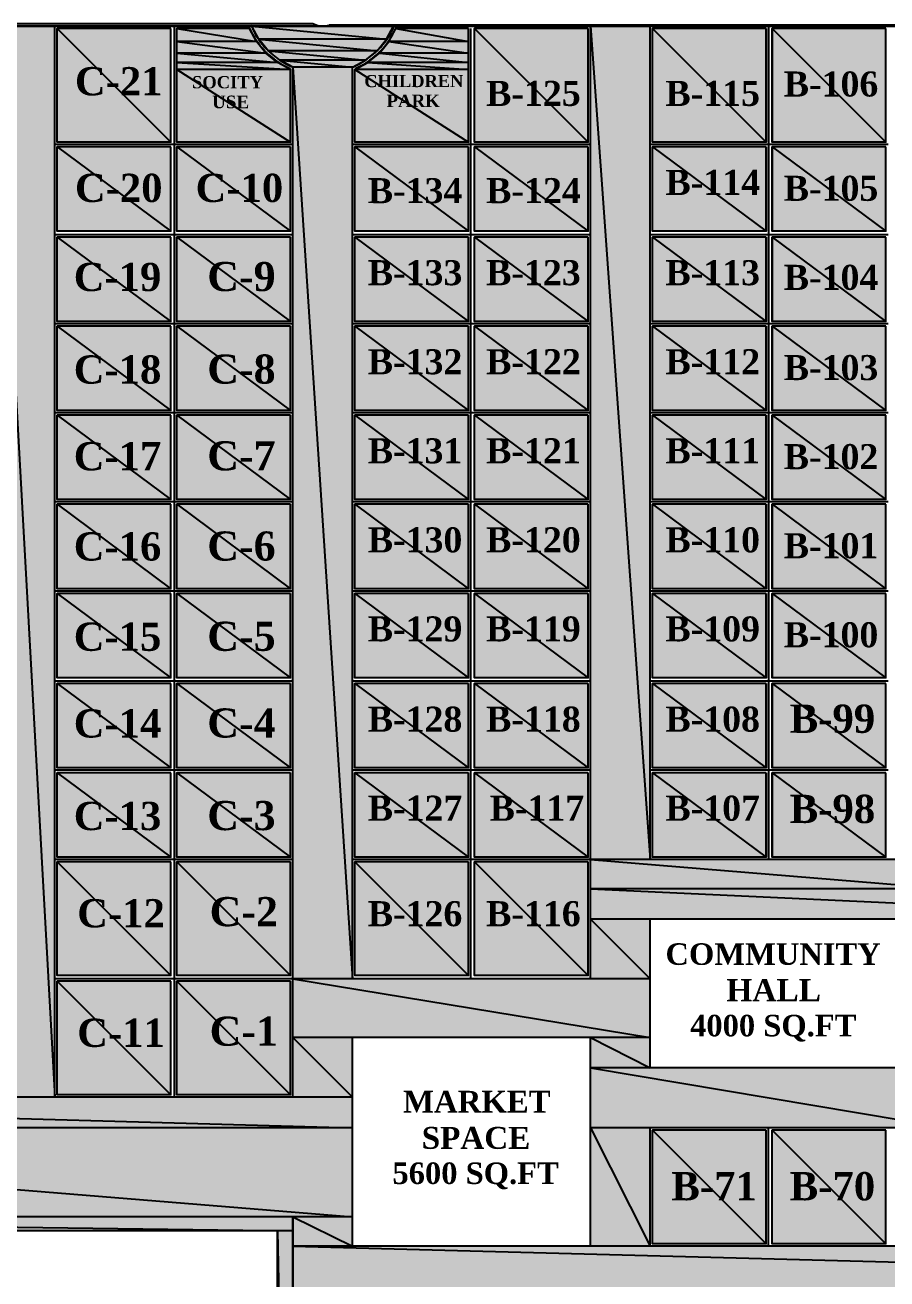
# Model space of a CAD drawing. Header units: millimetres. Extents: x 6 to 745025, y -1528 to 119936.
# Drawn here: x 77.93 to 109.06, y 130.74 to 176.03 of the extents above; entities that cross this region are included whole.
import ezdxf
from ezdxf.xclip import XClip

# ---------------------------------------------------------------- set-up
doc = ezdxf.new("R2010")
doc.units = ezdxf.units.MM
doc.header["$MEASUREMENT"] = 0
doc.header["$XCLIPFRAME"] = 0
doc.layers.get('0').update_dxf_attribs({"linetype": 'CONTINUOUS'})
doc.styles.add('Times New Roman$101H0', font='')
doc.styles.get('Times New Roman$101H0').set_extended_font_data('Times New Roman', bold=True)

# ---------------------------------------------------------------- blocks, each defined once
blk = doc.blocks.new('MF8_2')
at = {"true_color": 0x5c73b8}
h = blk.add_hatch(color=0, dxfattribs=at)
h.paths.add_polyline_path([(83.199, 175.909), (79.093, 175.909), (83.199, 171.803)])
h.paths.add_polyline_path([(79.093, 175.909), (83.199, 171.803), (79.093, 171.803)])
at = {"true_color": 0x136734}
h = blk.add_hatch(color=0, dxfattribs=at)
h.paths.add_polyline_path([(86.035, 175.909), (83.411, 175.909), (86.289, 175.443)])
h.paths.add_polyline_path([(83.411, 175.909), (86.289, 175.443), (83.411, 175.443)])
h = blk.add_hatch(color=0, dxfattribs=at)
h.paths.add_polyline_path([(93.952, 175.909), (91.327, 175.909), (93.952, 175.443)])
h.paths.add_polyline_path([(91.327, 175.909), (93.952, 175.443), (91.073, 175.443)])
at = {"true_color": 0x5c73b8}
h = blk.add_hatch(color=0, dxfattribs=at)
h.paths.add_polyline_path([(98.27, 175.909), (94.163, 175.909), (98.27, 171.803)])
h.paths.add_polyline_path([(94.163, 175.909), (98.27, 171.803), (94.163, 171.803)])
h = blk.add_hatch(color=0, dxfattribs=at)
h.paths.add_polyline_path([(104.704, 175.909), (100.598, 175.909), (104.704, 171.803)])
h.paths.add_polyline_path([(100.598, 175.909), (104.704, 171.803), (100.598, 171.803)])
h = blk.add_hatch(color=0, dxfattribs=at)
h.paths.add_polyline_path([(109.022, 175.909), (104.916, 175.909), (109.022, 171.803)])
h.paths.add_polyline_path([(104.916, 175.909), (109.022, 171.803), (104.916, 171.803)])
at = {"true_color": 0x136734}
h = blk.add_hatch(color=0, dxfattribs=at)
h.paths.add_polyline_path([(86.289, 175.443), (83.411, 175.443), (86.628, 175.02)])
h.paths.add_polyline_path([(83.411, 175.443), (86.628, 175.02), (83.411, 175.02)])
h = blk.add_hatch(color=0, dxfattribs=at)
h.paths.add_polyline_path([(93.952, 175.443), (91.073, 175.443), (93.952, 175.02)])
h.paths.add_polyline_path([(91.073, 175.443), (93.952, 175.02), (90.734, 175.02)])
h = blk.add_hatch(color=0, dxfattribs=at)
h.paths.add_polyline_path([(86.628, 175.02), (83.411, 175.02), (87.051, 174.681)])
h.paths.add_polyline_path([(83.411, 175.02), (87.051, 174.681), (83.411, 174.681)])
h = blk.add_hatch(color=0, dxfattribs=at)
h.paths.add_polyline_path([(93.952, 175.02), (90.734, 175.02), (93.952, 174.681)])
h.paths.add_polyline_path([(90.734, 175.02), (93.952, 174.681), (90.311, 174.681)])
h = blk.add_hatch(color=0, dxfattribs=at)
h.paths.add_polyline_path([(87.051, 174.681), (83.411, 174.681), (87.517, 174.427)])
h.paths.add_polyline_path([(83.411, 174.681), (87.517, 174.427), (83.411, 174.427)])
h = blk.add_hatch(color=0, dxfattribs=at)
h.paths.add_polyline_path([(87.517, 174.427), (83.411, 174.427), (87.517, 171.803)])
h.paths.add_polyline_path([(83.411, 174.427), (87.517, 171.803), (83.411, 171.803)])
h = blk.add_hatch(color=0, dxfattribs=at)
h.paths.add_polyline_path([(93.952, 174.681), (90.311, 174.681), (93.952, 174.427)])
h.paths.add_polyline_path([(90.311, 174.681), (93.952, 174.427), (89.845, 174.427)])
h = blk.add_hatch(color=0, dxfattribs=at)
h.paths.add_polyline_path([(93.952, 174.427), (89.845, 174.427), (93.952, 171.803)])
h.paths.add_polyline_path([(89.845, 174.427), (93.952, 171.803), (89.845, 171.803)])
at = {"color": 0, "linetype": 'Continuous', "lineweight": -2, "true_color": 0x5c73b8}
for points in [[(83.199, 175.909), (79.093, 175.909), (83.199, 171.803)], [(79.093, 175.909), (83.199, 171.803), (79.093, 171.803)], [(98.27, 175.909), (94.163, 175.909), (98.27, 171.803)], [(94.163, 175.909), (98.27, 171.803), (94.163, 171.803)], [(104.704, 175.909), (100.598, 175.909), (104.704, 171.803)], [(100.598, 175.909), (104.704, 171.803), (100.598, 171.803)], [(109.022, 175.909), (104.916, 175.909), (109.022, 171.803)], [(104.916, 175.909), (109.022, 171.803), (104.916, 171.803)]]:
    blk.add_lwpolyline(points, close=True, dxfattribs=at)
at = {"color": 0, "linetype": 'Continuous', "lineweight": -2, "true_color": 0x136734}
for points in [[(86.035, 175.909), (83.411, 175.909), (86.289, 175.443)], [(83.411, 175.909), (86.289, 175.443), (83.411, 175.443)], [(91.327, 175.909), (93.952, 175.443), (91.073, 175.443)], [(93.952, 175.909), (91.327, 175.909), (93.952, 175.443)], [(86.289, 175.443), (83.411, 175.443), (86.628, 175.02)], [(83.411, 175.443), (86.628, 175.02), (83.411, 175.02)], [(91.073, 175.443), (93.952, 175.02), (90.734, 175.02)], [(93.952, 175.443), (91.073, 175.443), (93.952, 175.02)], [(86.628, 175.02), (83.411, 175.02), (87.051, 174.681)], [(83.411, 175.02), (87.051, 174.681), (83.411, 174.681)], [(90.734, 175.02), (93.952, 174.681), (90.311, 174.681)], [(93.952, 175.02), (90.734, 175.02), (93.952, 174.681)], [(87.051, 174.681), (83.411, 174.681), (87.517, 174.427)], [(83.411, 174.681), (87.517, 174.427), (83.411, 174.427)], [(87.517, 174.427), (83.411, 174.427), (87.517, 171.803)], [(83.411, 174.427), (87.517, 171.803), (83.411, 171.803)], [(90.311, 174.681), (93.952, 174.427), (89.845, 174.427)], [(93.952, 174.427), (89.845, 174.427), (93.952, 171.803)], [(89.845, 174.427), (93.952, 171.803), (89.845, 171.803)], [(93.952, 174.681), (90.311, 174.681), (93.952, 174.427)]]:
    blk.add_lwpolyline(points, close=True, dxfattribs=at)

msp = doc.modelspace()

# ---------------------------------------------------------------- hatches: boundary and pattern name
at = {"true_color": 0x000078}
h = msp.add_hatch(color=0, dxfattribs=at)
h.paths.add_polyline_path([(88.321, 176.078), (10.513, 176.078), (88.533, 175.994)])
h.paths.add_polyline_path([(10.513, 176.078), (88.533, 175.994), (10.513, 175.994)])
h = msp.add_hatch(color=0, dxfattribs=at)
h.paths.add_polyline_path([(88.745, 175.994), (10.513, 175.994)])
h.paths.add_polyline_path([(88.745, 175.994), (10.513, 175.994), (88.533, 175.994)])
h = msp.add_hatch(color=0, dxfattribs=at)
h.paths.add_polyline_path([(10.513, 175.994), (132.771, 175.994)])
h.paths.add_polyline_path([(132.771, 175.994), (10.513, 175.994)])
h = msp.add_hatch(color=0, dxfattribs=at)
h.paths.add_polyline_path([(79.008, 175.994), (76.849, 175.994), (79.008, 137.301)])
h.paths.add_polyline_path([(76.849, 175.994), (79.008, 137.301), (76.849, 137.301)])
h = msp.add_hatch(color=0, dxfattribs=at)
h.paths.add_polyline_path([(91.242, 175.994), (86.12, 175.994), (90.988, 175.528)])
h.paths.add_polyline_path([(86.12, 175.994), (90.988, 175.528), (86.374, 175.528)])
h = msp.add_hatch(color=0, dxfattribs=at)
h.paths.add_polyline_path([(132.771, 176.036), (88.914, 176.036), (132.771, 175.994)])
h.paths.add_polyline_path([(88.914, 176.036), (132.771, 175.994), (88.745, 175.994)])
h = msp.add_hatch(color=0, dxfattribs=at)
h.paths.add_polyline_path([(100.513, 175.994), (98.354, 175.994), (100.513, 145.895)])
h.paths.add_polyline_path([(98.354, 175.994), (100.513, 145.895), (98.354, 145.895)])
h = msp.add_hatch(color=0, dxfattribs=at)
h.paths.add_polyline_path([(90.988, 175.528), (86.374, 175.528), (90.65, 175.105)])
h.paths.add_polyline_path([(86.374, 175.528), (90.65, 175.105), (86.713, 175.105)])
h = msp.add_hatch(color=0, dxfattribs=at)
h.paths.add_polyline_path([(90.65, 175.105), (86.713, 175.105), (90.226, 174.766)])
h.paths.add_polyline_path([(86.713, 175.105), (90.226, 174.766), (87.136, 174.766)])
h = msp.add_hatch(color=0, dxfattribs=at)
h.paths.add_polyline_path([(90.226, 174.766), (87.136, 174.766), (89.761, 174.512)])
h.paths.add_polyline_path([(87.136, 174.766), (89.761, 174.512), (87.602, 174.512)])
h = msp.add_hatch(color=0, dxfattribs=at)
h.paths.add_polyline_path([(89.761, 174.512), (87.602, 174.512), (89.761, 141.577)])
h.paths.add_polyline_path([(87.602, 174.512), (89.761, 141.577), (87.602, 141.577)])
at = {"true_color": 0x000028}
h = msp.add_hatch(color=0, dxfattribs=at)
h.paths.add_polyline_path([(83.199, 171.633), (79.093, 171.633), (83.199, 168.585)])
h.paths.add_polyline_path([(79.093, 171.633), (83.199, 168.585), (79.093, 168.585)])
h = msp.add_hatch(color=0, dxfattribs=at)
h.paths.add_polyline_path([(87.517, 171.633), (83.411, 171.633), (87.517, 168.585)])
h.paths.add_polyline_path([(83.411, 171.633), (87.517, 168.585), (83.411, 168.585)])
h = msp.add_hatch(color=0, dxfattribs=at)
h.paths.add_polyline_path([(93.952, 171.633), (89.845, 171.633), (93.952, 168.585)])
h.paths.add_polyline_path([(89.845, 171.633), (93.952, 168.585), (89.845, 168.585)])
h = msp.add_hatch(color=0, dxfattribs=at)
h.paths.add_polyline_path([(98.27, 171.633), (94.163, 171.633), (98.27, 168.585)])
h.paths.add_polyline_path([(94.163, 171.633), (98.27, 168.585), (94.163, 168.585)])
h = msp.add_hatch(color=0, dxfattribs=at)
h.paths.add_polyline_path([(104.704, 171.633), (100.598, 171.633), (104.704, 168.585)])
h.paths.add_polyline_path([(100.598, 171.633), (104.704, 168.585), (100.598, 168.585)])
h = msp.add_hatch(color=0, dxfattribs=at)
h.paths.add_polyline_path([(109.022, 171.633), (104.916, 171.633), (109.022, 168.585)])
h.paths.add_polyline_path([(104.916, 171.633), (109.022, 168.585), (104.916, 168.585)])
h = msp.add_hatch(color=0, dxfattribs=at)
h.paths.add_polyline_path([(83.199, 168.374), (79.093, 168.374), (83.199, 165.326)])
h.paths.add_polyline_path([(79.093, 168.374), (83.199, 165.326), (79.093, 165.326)])
h = msp.add_hatch(color=0, dxfattribs=at)
h.paths.add_polyline_path([(87.517, 168.374), (83.411, 168.374), (87.517, 165.326)])
h.paths.add_polyline_path([(83.411, 168.374), (87.517, 165.326), (83.411, 165.326)])
h = msp.add_hatch(color=0, dxfattribs=at)
h.paths.add_polyline_path([(93.952, 168.374), (89.845, 168.374), (93.952, 165.326)])
h.paths.add_polyline_path([(89.845, 168.374), (93.952, 165.326), (89.845, 165.326)])
h = msp.add_hatch(color=0, dxfattribs=at)
h.paths.add_polyline_path([(98.27, 168.374), (94.163, 168.374), (98.27, 165.326)])
h.paths.add_polyline_path([(94.163, 168.374), (98.27, 165.326), (94.163, 165.326)])
h = msp.add_hatch(color=0, dxfattribs=at)
h.paths.add_polyline_path([(104.704, 168.374), (100.598, 168.374), (104.704, 165.326)])
h.paths.add_polyline_path([(100.598, 168.374), (104.704, 165.326), (100.598, 165.326)])
h = msp.add_hatch(color=0, dxfattribs=at)
h.paths.add_polyline_path([(109.022, 168.374), (104.916, 168.374), (109.022, 165.326)])
h.paths.add_polyline_path([(104.916, 168.374), (109.022, 165.326), (104.916, 165.326)])
h = msp.add_hatch(color=0, dxfattribs=at)
h.paths.add_polyline_path([(83.199, 165.156), (79.093, 165.156), (83.199, 162.108)])
h.paths.add_polyline_path([(79.093, 165.156), (83.199, 162.108), (79.093, 162.108)])
h = msp.add_hatch(color=0, dxfattribs=at)
h.paths.add_polyline_path([(87.517, 165.156), (83.411, 165.156), (87.517, 162.108)])
h.paths.add_polyline_path([(83.411, 165.156), (87.517, 162.108), (83.411, 162.108)])
h = msp.add_hatch(color=0, dxfattribs=at)
h.paths.add_polyline_path([(93.952, 165.156), (89.845, 165.156), (93.952, 162.108)])
h.paths.add_polyline_path([(89.845, 165.156), (93.952, 162.108), (89.845, 162.108)])
h = msp.add_hatch(color=0, dxfattribs=at)
h.paths.add_polyline_path([(98.27, 165.156), (94.163, 165.156), (98.27, 162.108)])
h.paths.add_polyline_path([(94.163, 165.156), (98.27, 162.108), (94.163, 162.108)])
h = msp.add_hatch(color=0, dxfattribs=at)
h.paths.add_polyline_path([(104.704, 165.156), (100.598, 165.156), (104.704, 162.108)])
h.paths.add_polyline_path([(100.598, 165.156), (104.704, 162.108), (100.598, 162.108)])
h = msp.add_hatch(color=0, dxfattribs=at)
h.paths.add_polyline_path([(109.022, 165.156), (104.916, 165.156), (109.022, 162.108)])
h.paths.add_polyline_path([(104.916, 165.156), (109.022, 162.108), (104.916, 162.108)])
h = msp.add_hatch(color=0, dxfattribs=at)
h.paths.add_polyline_path([(83.199, 161.939), (79.093, 161.939), (83.199, 158.891)])
h.paths.add_polyline_path([(79.093, 161.939), (83.199, 158.891), (79.093, 158.891)])
h = msp.add_hatch(color=0, dxfattribs=at)
h.paths.add_polyline_path([(87.517, 161.939), (83.411, 161.939), (87.517, 158.891)])
h.paths.add_polyline_path([(83.411, 161.939), (87.517, 158.891), (83.411, 158.891)])
h = msp.add_hatch(color=0, dxfattribs=at)
h.paths.add_polyline_path([(93.952, 161.939), (89.845, 161.939), (93.952, 158.891)])
h.paths.add_polyline_path([(89.845, 161.939), (93.952, 158.891), (89.845, 158.891)])
h = msp.add_hatch(color=0, dxfattribs=at)
h.paths.add_polyline_path([(98.27, 161.939), (94.163, 161.939), (98.27, 158.891)])
h.paths.add_polyline_path([(94.163, 161.939), (98.27, 158.891), (94.163, 158.891)])
h = msp.add_hatch(color=0, dxfattribs=at)
h.paths.add_polyline_path([(104.704, 161.939), (100.598, 161.939), (104.704, 158.891)])
h.paths.add_polyline_path([(100.598, 161.939), (104.704, 158.891), (100.598, 158.891)])
h = msp.add_hatch(color=0, dxfattribs=at)
h.paths.add_polyline_path([(109.022, 161.939), (104.916, 161.939), (109.022, 158.891)])
h.paths.add_polyline_path([(104.916, 161.939), (109.022, 158.891), (104.916, 158.891)])
h = msp.add_hatch(color=0, dxfattribs=at)
h.paths.add_polyline_path([(83.199, 158.722), (79.093, 158.722), (83.199, 155.674)])
h.paths.add_polyline_path([(79.093, 158.722), (83.199, 155.674), (79.093, 155.674)])
h = msp.add_hatch(color=0, dxfattribs=at)
h.paths.add_polyline_path([(87.517, 158.722), (83.411, 158.722), (87.517, 155.674)])
h.paths.add_polyline_path([(83.411, 158.722), (87.517, 155.674), (83.411, 155.674)])
h = msp.add_hatch(color=0, dxfattribs=at)
h.paths.add_polyline_path([(93.952, 158.722), (89.845, 158.722), (93.952, 155.674)])
h.paths.add_polyline_path([(89.845, 158.722), (93.952, 155.674), (89.845, 155.674)])
h = msp.add_hatch(color=0, dxfattribs=at)
h.paths.add_polyline_path([(98.27, 158.722), (94.163, 158.722), (98.27, 155.674)])
h.paths.add_polyline_path([(94.163, 158.722), (98.27, 155.674), (94.163, 155.674)])
h = msp.add_hatch(color=0, dxfattribs=at)
h.paths.add_polyline_path([(104.704, 158.722), (100.598, 158.722), (104.704, 155.674)])
h.paths.add_polyline_path([(100.598, 158.722), (104.704, 155.674), (100.598, 155.674)])
h = msp.add_hatch(color=0, dxfattribs=at)
h.paths.add_polyline_path([(109.022, 158.722), (104.916, 158.722), (109.022, 155.674)])
h.paths.add_polyline_path([(104.916, 158.722), (109.022, 155.674), (104.916, 155.674)])
h = msp.add_hatch(color=0, dxfattribs=at)
h.paths.add_polyline_path([(83.199, 155.504), (79.093, 155.504), (83.199, 152.456)])
h.paths.add_polyline_path([(79.093, 155.504), (83.199, 152.456), (79.093, 152.456)])
h = msp.add_hatch(color=0, dxfattribs=at)
h.paths.add_polyline_path([(87.517, 155.504), (83.411, 155.504), (87.517, 152.456)])
h.paths.add_polyline_path([(83.411, 155.504), (87.517, 152.456), (83.411, 152.456)])
h = msp.add_hatch(color=0, dxfattribs=at)
h.paths.add_polyline_path([(93.952, 155.504), (89.845, 155.504), (93.952, 152.456)])
h.paths.add_polyline_path([(89.845, 155.504), (93.952, 152.456), (89.845, 152.456)])
h = msp.add_hatch(color=0, dxfattribs=at)
h.paths.add_polyline_path([(98.27, 155.504), (94.163, 155.504), (98.27, 152.456)])
h.paths.add_polyline_path([(94.163, 155.504), (98.27, 152.456), (94.163, 152.456)])
h = msp.add_hatch(color=0, dxfattribs=at)
h.paths.add_polyline_path([(104.704, 155.504), (100.598, 155.504), (104.704, 152.456)])
h.paths.add_polyline_path([(100.598, 155.504), (104.704, 152.456), (100.598, 152.456)])
h = msp.add_hatch(color=0, dxfattribs=at)
h.paths.add_polyline_path([(109.022, 155.504), (104.916, 155.504), (109.022, 152.456)])
h.paths.add_polyline_path([(104.916, 155.504), (109.022, 152.456), (104.916, 152.456)])
h = msp.add_hatch(color=0, dxfattribs=at)
h.paths.add_polyline_path([(83.199, 152.245), (79.093, 152.245), (83.199, 149.197)])
h.paths.add_polyline_path([(79.093, 152.245), (83.199, 149.197), (79.093, 149.197)])
h = msp.add_hatch(color=0, dxfattribs=at)
h.paths.add_polyline_path([(87.517, 152.245), (83.411, 152.245), (87.517, 149.197)])
h.paths.add_polyline_path([(83.411, 152.245), (87.517, 149.197), (83.411, 149.197)])
h = msp.add_hatch(color=0, dxfattribs=at)
h.paths.add_polyline_path([(93.952, 152.245), (89.845, 152.245), (93.952, 149.197)])
h.paths.add_polyline_path([(89.845, 152.245), (93.952, 149.197), (89.845, 149.197)])
h = msp.add_hatch(color=0, dxfattribs=at)
h.paths.add_polyline_path([(98.27, 152.245), (94.163, 152.245), (98.27, 149.197)])
h.paths.add_polyline_path([(94.163, 152.245), (98.27, 149.197), (94.163, 149.197)])
h = msp.add_hatch(color=0, dxfattribs=at)
h.paths.add_polyline_path([(104.704, 152.245), (100.598, 152.245), (104.704, 149.197)])
h.paths.add_polyline_path([(100.598, 152.245), (104.704, 149.197), (100.598, 149.197)])
h = msp.add_hatch(color=0, dxfattribs=at)
h.paths.add_polyline_path([(109.022, 152.245), (104.916, 152.245), (109.022, 149.197)])
h.paths.add_polyline_path([(104.916, 152.245), (109.022, 149.197), (104.916, 149.197)])
h = msp.add_hatch(color=0, dxfattribs=at)
h.paths.add_polyline_path([(83.199, 149.027), (79.093, 149.027), (83.199, 145.979)])
h.paths.add_polyline_path([(79.093, 149.027), (83.199, 145.979), (79.093, 145.979)])
h = msp.add_hatch(color=0, dxfattribs=at)
h.paths.add_polyline_path([(87.517, 149.027), (83.411, 149.027), (87.517, 145.979)])
h.paths.add_polyline_path([(83.411, 149.027), (87.517, 145.979), (83.411, 145.979)])
h = msp.add_hatch(color=0, dxfattribs=at)
h.paths.add_polyline_path([(93.952, 149.027), (89.845, 149.027), (93.952, 145.979)])
h.paths.add_polyline_path([(89.845, 149.027), (93.952, 145.979), (89.845, 145.979)])
h = msp.add_hatch(color=0, dxfattribs=at)
h.paths.add_polyline_path([(98.27, 149.027), (94.163, 149.027), (98.27, 145.979)])
h.paths.add_polyline_path([(94.163, 149.027), (98.27, 145.979), (94.163, 145.979)])
h = msp.add_hatch(color=0, dxfattribs=at)
h.paths.add_polyline_path([(104.704, 149.027), (100.598, 149.027), (104.704, 145.979)])
h.paths.add_polyline_path([(100.598, 149.027), (104.704, 145.979), (100.598, 145.979)])
h = msp.add_hatch(color=0, dxfattribs=at)
h.paths.add_polyline_path([(109.022, 149.027), (104.916, 149.027), (109.022, 145.979)])
h.paths.add_polyline_path([(104.916, 149.027), (109.022, 145.979), (104.916, 145.979)])
at = {"true_color": 0x000078}
h = msp.add_hatch(color=0, dxfattribs=at)
h.paths.add_polyline_path([(111.266, 145.895), (98.354, 145.895), (111.266, 144.836)])
h.paths.add_polyline_path([(98.354, 145.895), (111.266, 144.836), (98.354, 144.836)])
at = {"true_color": 0x5c73b8}
h = msp.add_hatch(color=0, dxfattribs=at)
h.paths.add_polyline_path([(83.199, 145.81), (79.093, 145.81), (83.199, 141.704)])
h.paths.add_polyline_path([(79.093, 145.81), (83.199, 141.704), (79.093, 141.704)])
h = msp.add_hatch(color=0, dxfattribs=at)
h.paths.add_polyline_path([(87.517, 145.81), (83.411, 145.81), (87.517, 141.704)])
h.paths.add_polyline_path([(83.411, 145.81), (87.517, 141.704), (83.411, 141.704)])
h = msp.add_hatch(color=0, dxfattribs=at)
h.paths.add_polyline_path([(93.952, 145.81), (89.845, 145.81), (93.952, 141.704)])
h.paths.add_polyline_path([(89.845, 145.81), (93.952, 141.704), (89.845, 141.704)])
h = msp.add_hatch(color=0, dxfattribs=at)
h.paths.add_polyline_path([(98.27, 145.81), (94.163, 145.81), (98.27, 141.704)])
h.paths.add_polyline_path([(94.163, 145.81), (98.27, 141.704), (94.163, 141.704)])
at = {"true_color": 0x000078}
h = msp.add_hatch(color=0, dxfattribs=at)
h.paths.add_polyline_path([(122.019, 144.836), (98.354, 144.836), (122.019, 143.736)])
h.paths.add_polyline_path([(98.354, 144.836), (122.019, 143.736), (98.354, 143.736)])
h = msp.add_hatch(color=0, dxfattribs=at)
h.paths.add_polyline_path([(100.513, 143.736), (98.354, 143.736), (100.513, 141.577)])
h.paths.add_polyline_path([(98.354, 143.736), (100.513, 141.577), (98.354, 141.577)])
at = {"true_color": 0x5c73b8}
h = msp.add_hatch(color=0, dxfattribs=at)
h.paths.add_polyline_path([(83.199, 141.492), (79.093, 141.492), (83.199, 137.386)])
h.paths.add_polyline_path([(79.093, 141.492), (83.199, 137.386), (79.093, 137.386)])
h = msp.add_hatch(color=0, dxfattribs=at)
h.paths.add_polyline_path([(87.517, 141.492), (83.411, 141.492), (87.517, 137.386)])
h.paths.add_polyline_path([(83.411, 141.492), (87.517, 137.386), (83.411, 137.386)])
at = {"true_color": 0x000078}
h = msp.add_hatch(color=0, dxfattribs=at)
h.paths.add_polyline_path([(100.513, 141.577), (87.602, 141.577), (100.513, 139.46)])
h.paths.add_polyline_path([(87.602, 141.577), (100.513, 139.46), (87.602, 139.46)])
h = msp.add_hatch(color=0, dxfattribs=at)
h.paths.add_polyline_path([(89.761, 139.46), (87.602, 139.46), (89.761, 137.301)])
h.paths.add_polyline_path([(87.602, 139.46), (89.761, 137.301), (87.602, 137.301)])
h = msp.add_hatch(color=0, dxfattribs=at)
h.paths.add_polyline_path([(100.513, 139.46), (98.354, 139.46), (100.513, 138.359)])
h.paths.add_polyline_path([(98.354, 139.46), (100.513, 138.359), (98.354, 138.359)])
h = msp.add_hatch(color=0, dxfattribs=at)
h.paths.add_polyline_path([(111.266, 138.359), (98.354, 138.359), (111.266, 136.2)])
h.paths.add_polyline_path([(98.354, 138.359), (111.266, 136.2), (98.354, 136.2)])
h = msp.add_hatch(color=0, dxfattribs=at)
h.paths.add_polyline_path([(89.761, 137.301), (50.221, 137.301), (89.761, 136.2)])
h.paths.add_polyline_path([(50.221, 137.301), (89.761, 136.2), (50.221, 136.2)])
h = msp.add_hatch(color=0, dxfattribs=at)
h.paths.add_polyline_path([(89.761, 136.2), (50.221, 136.2), (89.761, 132.983)])
h.paths.add_polyline_path([(50.221, 136.2), (89.761, 132.983), (50.221, 132.983)])
h = msp.add_hatch(color=0, dxfattribs=at)
h.paths.add_polyline_path([(100.513, 136.2), (98.354, 136.2), (100.513, 131.925)])
h.paths.add_polyline_path([(98.354, 136.2), (100.513, 131.925), (98.354, 131.925)])
at = {"true_color": 0x5c73b8}
h = msp.add_hatch(color=0, dxfattribs=at)
h.paths.add_polyline_path([(104.704, 136.116), (100.598, 136.116), (104.704, 132.009)])
h.paths.add_polyline_path([(100.598, 136.116), (104.704, 132.009), (100.598, 132.009)])
h = msp.add_hatch(color=0, dxfattribs=at)
h.paths.add_polyline_path([(109.022, 136.116), (104.916, 136.116), (109.022, 132.009)])
h.paths.add_polyline_path([(104.916, 136.116), (109.022, 132.009), (104.916, 132.009)])
at = {"true_color": 0x000078}
h = msp.add_hatch(color=0, dxfattribs=at)
h.paths.add_polyline_path([(87.602, 132.983), (49.671, 132.983), (87.602, 132.475)])
h.paths.add_polyline_path([(49.671, 132.983), (87.602, 132.475), (49.671, 132.475)])
h = msp.add_hatch(color=0, dxfattribs=at)
h.paths.add_polyline_path([(89.761, 132.983), (87.602, 132.983), (89.761, 131.925)])
h.paths.add_polyline_path([(87.602, 132.983), (89.761, 131.925), (87.602, 131.925)])
h = msp.add_hatch(color=0, dxfattribs=at)
h.paths.add_polyline_path([(87.602, 132.475), (87.051, 132.475), (87.602, 104.662)])
h.paths.add_polyline_path([(87.051, 132.475), (87.602, 104.662), (87.051, 104.662)])
h = msp.add_hatch(color=0, dxfattribs=at)
h.paths.add_polyline_path([(169.517, 131.925), (87.602, 131.925), (169.517, 129.766)])
h.paths.add_polyline_path([(87.602, 131.925), (169.517, 129.766), (87.602, 129.766)])

# ---------------------------------------------------------------- linework, layer by layer
at = {"color": 0, "linetype": 'Continuous', "lineweight": 25, "true_color": 0x000007}
for p, q in [((79.008, 137.301), (79.008, 175.994)), ((86.12, 175.994), (79.008, 175.994)), ((79.093, 171.803), (79.093, 175.909)), ((83.199, 175.909), (79.093, 175.909)), ((83.199, 171.803), (83.199, 175.909)), ((83.326, 137.301), (83.326, 175.994)), ((83.411, 171.803), (83.411, 175.909)), ((86.035, 175.909), (83.411, 175.909)), ((98.354, 175.994), (91.242, 175.994)), ((93.952, 175.909), (91.327, 175.909)), ((93.952, 171.803), (93.952, 175.909)), ((94.036, 141.577), (94.036, 175.909)), ((98.27, 175.909), (94.163, 175.909)), ((94.163, 171.803), (94.163, 175.909)), ((98.27, 171.803), (98.27, 175.909)), ((98.354, 141.577), (98.354, 175.994)), ((100.513, 145.895), (100.513, 175.994)), ((109.107, 175.994), (100.513, 175.994)), ((100.598, 171.803), (100.598, 175.909)), ((104.704, 175.909), (100.598, 175.909)), ((104.704, 175.909), (104.704, 171.803)), ((104.789, 175.994), (104.789, 145.895)), ((109.022, 175.909), (104.916, 175.909)), ((104.916, 175.909), (104.916, 171.803)), ((109.022, 171.803), (109.022, 175.909)), ((87.517, 171.803), (87.517, 174.427)), ((87.602, 137.301), (87.602, 174.512)), ((89.761, 141.577), (89.761, 174.512)), ((89.845, 171.803), (89.845, 174.427)), ((87.602, 171.718), (79.008, 171.718)), ((83.199, 171.803), (79.093, 171.803)), ((87.517, 171.803), (83.411, 171.803)), ((98.354, 171.718), (89.761, 171.718)), ((93.952, 171.803), (89.845, 171.803)), ((98.27, 171.803), (94.163, 171.803)), ((109.107, 171.718), (100.513, 171.718)), ((104.704, 171.803), (100.598, 171.803)), ((109.022, 171.803), (104.916, 171.803)), ((79.093, 168.585), (79.093, 171.633)), ((83.199, 171.633), (79.093, 171.633)), ((83.199, 168.585), (83.199, 171.633)), ((83.411, 168.585), (83.411, 171.633)), ((87.517, 171.633), (83.411, 171.633)), ((87.517, 168.585), (87.517, 171.633)), ((89.845, 168.585), (89.845, 171.633)), ((93.952, 171.633), (89.845, 171.633)), ((93.952, 168.585), (93.952, 171.633)), ((98.27, 171.633), (94.163, 171.633)), ((94.163, 168.585), (94.163, 171.633)), ((98.27, 168.585), (98.27, 171.633)), ((100.598, 168.585), (100.598, 171.633)), ((104.704, 171.633), (100.598, 171.633)), ((104.704, 171.633), (104.704, 168.585)), ((109.022, 171.633), (104.916, 171.633)), ((104.916, 171.633), (104.916, 168.585)), ((109.022, 168.585), (109.022, 171.633)), ((83.199, 168.585), (79.093, 168.585)), ((87.517, 168.585), (83.411, 168.585)), ((93.952, 168.585), (89.845, 168.585)), ((98.27, 168.585), (94.163, 168.585)), ((104.704, 168.585), (100.598, 168.585)), ((109.022, 168.585), (104.916, 168.585)), ((87.602, 168.458), (79.008, 168.458)), ((83.199, 168.374), (79.093, 168.374)), ((79.093, 165.326), (79.093, 168.374)), ((83.199, 165.326), (83.199, 168.374)), ((87.517, 168.374), (83.411, 168.374)), ((83.411, 165.326), (83.411, 168.374)), ((87.517, 165.326), (87.517, 168.374)), ((98.354, 168.458), (89.761, 168.458)), ((89.845, 165.326), (89.845, 168.374)), ((93.952, 168.374), (89.845, 168.374)), ((93.952, 165.326), (93.952, 168.374)), ((98.27, 168.374), (94.163, 168.374)), ((94.163, 165.326), (94.163, 168.374)), ((98.27, 165.326), (98.27, 168.374)), ((109.107, 168.458), (100.513, 168.458)), ((100.598, 165.326), (100.598, 168.374)), ((104.704, 168.374), (100.598, 168.374)), ((104.704, 168.374), (104.704, 165.326)), ((109.022, 168.374), (104.916, 168.374)), ((104.916, 168.374), (104.916, 165.326)), ((109.022, 165.326), (109.022, 168.374)), ((87.602, 165.241), (79.008, 165.241)), ((83.199, 165.326), (79.093, 165.326)), ((83.199, 165.156), (79.093, 165.156)), ((79.093, 162.108), (79.093, 165.156)), ((83.199, 162.108), (83.199, 165.156)), ((87.517, 165.326), (83.411, 165.326)), ((87.517, 165.156), (83.411, 165.156)), ((83.411, 162.108), (83.411, 165.156)), ((87.517, 162.108), (87.517, 165.156)), ((98.354, 165.241), (89.761, 165.241)), ((93.952, 165.326), (89.845, 165.326)), ((89.845, 162.108), (89.845, 165.156)), ((93.952, 165.156), (89.845, 165.156)), ((93.952, 162.108), (93.952, 165.156)), ((98.27, 165.326), (94.163, 165.326)), ((98.27, 165.156), (94.163, 165.156)), ((94.163, 162.108), (94.163, 165.156)), ((98.27, 162.108), (98.27, 165.156)), ((109.107, 165.241), (100.513, 165.241)), ((104.704, 165.326), (100.598, 165.326)), ((100.598, 162.108), (100.598, 165.156)), ((104.704, 165.156), (100.598, 165.156)), ((104.704, 165.156), (104.704, 162.108)), ((109.022, 165.326), (104.916, 165.326)), ((109.022, 165.156), (104.916, 165.156)), ((104.916, 165.156), (104.916, 162.108)), ((109.022, 162.108), (109.022, 165.156)), ((87.602, 162.024), (79.008, 162.024)), ((83.199, 162.108), (79.093, 162.108)), ((83.199, 161.939), (79.093, 161.939)), ((79.093, 158.891), (79.093, 161.939)), ((83.199, 158.891), (83.199, 161.939)), ((87.517, 162.108), (83.411, 162.108)), ((87.517, 161.939), (83.411, 161.939)), ((83.411, 158.891), (83.411, 161.939)), ((87.517, 158.891), (87.517, 161.939)), ((98.354, 162.024), (89.761, 162.024)), ((93.952, 162.108), (89.845, 162.108)), ((89.845, 158.891), (89.845, 161.939)), ((93.952, 161.939), (89.845, 161.939)), ((93.952, 158.891), (93.952, 161.939)), ((98.27, 162.108), (94.163, 162.108)), ((98.27, 161.939), (94.163, 161.939)), ((94.163, 158.891), (94.163, 161.939)), ((98.27, 158.891), (98.27, 161.939)), ((109.107, 162.024), (100.513, 162.024)), ((104.704, 162.108), (100.598, 162.108)), ((100.598, 158.891), (100.598, 161.939)), ((104.704, 161.939), (100.598, 161.939)), ((104.704, 161.939), (104.704, 158.891)), ((109.022, 162.108), (104.916, 162.108)), ((109.022, 161.939), (104.916, 161.939)), ((104.916, 161.939), (104.916, 158.891)), ((109.022, 158.891), (109.022, 161.939)), ((87.602, 158.806), (79.008, 158.806)), ((83.199, 158.891), (79.093, 158.891)), ((83.199, 158.722), (79.093, 158.722)), ((79.093, 155.674), (79.093, 158.722)), ((83.199, 155.674), (83.199, 158.722)), ((87.517, 158.891), (83.411, 158.891)), ((87.517, 158.722), (83.411, 158.722)), ((83.411, 155.674), (83.411, 158.722)), ((87.517, 155.674), (87.517, 158.722)), ((98.354, 158.806), (89.761, 158.806)), ((93.952, 158.891), (89.845, 158.891)), ((89.845, 155.674), (89.845, 158.722)), ((93.952, 158.722), (89.845, 158.722)), ((93.952, 155.674), (93.952, 158.722)), ((98.27, 158.891), (94.163, 158.891)), ((98.27, 158.722), (94.163, 158.722)), ((94.163, 155.674), (94.163, 158.722)), ((98.27, 155.674), (98.27, 158.722)), ((109.107, 158.806), (100.513, 158.806)), ((104.704, 158.891), (100.598, 158.891)), ((100.598, 155.674), (100.598, 158.722)), ((104.704, 158.722), (100.598, 158.722)), ((104.704, 158.722), (104.704, 155.674)), ((109.022, 158.891), (104.916, 158.891)), ((109.022, 158.722), (104.916, 158.722)), ((104.916, 158.722), (104.916, 155.674)), ((109.022, 155.674), (109.022, 158.722)), ((87.602, 155.589), (79.008, 155.589)), ((83.199, 155.674), (79.093, 155.674)), ((83.199, 155.504), (79.093, 155.504)), ((79.093, 152.456), (79.093, 155.504)), ((83.199, 152.456), (83.199, 155.504)), ((87.517, 155.674), (83.411, 155.674)), ((87.517, 155.504), (83.411, 155.504)), ((83.411, 152.456), (83.411, 155.504)), ((87.517, 152.456), (87.517, 155.504)), ((98.354, 155.589), (89.761, 155.589)), ((93.952, 155.674), (89.845, 155.674)), ((89.845, 152.456), (89.845, 155.504)), ((93.952, 155.504), (89.845, 155.504)), ((93.952, 152.456), (93.952, 155.504)), ((98.27, 155.674), (94.163, 155.674)), ((98.27, 155.504), (94.163, 155.504)), ((94.163, 152.456), (94.163, 155.504)), ((98.27, 152.456), (98.27, 155.504)), ((109.107, 155.589), (100.513, 155.589)), ((104.704, 155.674), (100.598, 155.674)), ((100.598, 152.456), (100.598, 155.504)), ((104.704, 155.504), (100.598, 155.504)), ((104.704, 155.504), (104.704, 152.456)), ((109.022, 155.674), (104.916, 155.674)), ((109.022, 155.504), (104.916, 155.504)), ((104.916, 155.504), (104.916, 152.456)), ((109.022, 152.456), (109.022, 155.504)), ((87.602, 152.329), (79.008, 152.329)), ((83.199, 152.456), (79.093, 152.456)), ((83.199, 152.245), (79.093, 152.245)), ((79.093, 149.197), (79.093, 152.245)), ((83.199, 149.197), (83.199, 152.245)), ((87.517, 152.456), (83.411, 152.456)), ((87.517, 152.245), (83.411, 152.245)), ((83.411, 149.197), (83.411, 152.245)), ((87.517, 149.197), (87.517, 152.245)), ((98.354, 152.329), (89.761, 152.329)), ((93.952, 152.456), (89.845, 152.456)), ((89.845, 149.197), (89.845, 152.245)), ((93.952, 152.245), (89.845, 152.245)), ((93.952, 149.197), (93.952, 152.245)), ((98.27, 152.456), (94.163, 152.456)), ((98.27, 152.245), (94.163, 152.245)), ((94.163, 149.197), (94.163, 152.245)), ((98.27, 149.197), (98.27, 152.245)), ((109.107, 152.329), (100.513, 152.329)), ((104.704, 152.456), (100.598, 152.456)), ((100.598, 149.197), (100.598, 152.245)), ((104.704, 152.245), (100.598, 152.245)), ((104.704, 152.245), (104.704, 149.197)), ((109.022, 152.456), (104.916, 152.456)), ((109.022, 152.245), (104.916, 152.245)), ((104.916, 152.245), (104.916, 149.197)), ((109.022, 149.197), (109.022, 152.245)), ((87.602, 149.112), (79.008, 149.112)), ((83.199, 149.197), (79.093, 149.197)), ((83.199, 149.027), (79.093, 149.027)), ((79.093, 145.979), (79.093, 149.027)), ((83.199, 145.979), (83.199, 149.027)), ((87.517, 149.197), (83.411, 149.197)), ((87.517, 149.027), (83.411, 149.027)), ((83.411, 145.979), (83.411, 149.027)), ((87.517, 145.979), (87.517, 149.027)), ((98.354, 149.112), (89.761, 149.112)), ((93.952, 149.197), (89.845, 149.197)), ((89.845, 145.979), (89.845, 149.027)), ((93.952, 149.027), (89.845, 149.027)), ((93.952, 145.979), (93.952, 149.027)), ((98.27, 149.197), (94.163, 149.197)), ((98.27, 149.027), (94.163, 149.027)), ((94.163, 145.979), (94.163, 149.027)), ((98.27, 145.979), (98.27, 149.027)), ((109.107, 149.112), (100.513, 149.112)), ((104.704, 149.197), (100.598, 149.197)), ((100.598, 145.979), (100.598, 149.027)), ((104.704, 149.027), (100.598, 149.027)), ((104.704, 149.027), (104.704, 145.979)), ((109.022, 149.197), (104.916, 149.197)), ((109.022, 149.027), (104.916, 149.027)), ((104.916, 149.027), (104.916, 145.979)), ((109.022, 145.979), (109.022, 149.027)), ((87.602, 145.895), (79.008, 145.895)), ((83.199, 145.979), (79.093, 145.979)), ((87.517, 145.979), (83.411, 145.979)), ((98.354, 145.895), (89.761, 145.895)), ((93.952, 145.979), (89.845, 145.979)), ((98.27, 145.979), (94.163, 145.979)), ((109.107, 145.895), (100.513, 145.895)), ((104.704, 145.979), (100.598, 145.979)), ((109.022, 145.979), (104.916, 145.979)), ((83.199, 145.81), (79.093, 145.81)), ((79.093, 141.704), (79.093, 145.81)), ((83.199, 141.704), (83.199, 145.81)), ((87.517, 145.81), (83.411, 145.81)), ((83.411, 141.704), (83.411, 145.81)), ((87.517, 141.704), (87.517, 145.81)), ((89.845, 141.704), (89.845, 145.81)), ((93.952, 145.81), (89.845, 145.81)), ((93.952, 141.704), (93.952, 145.81)), ((98.27, 145.81), (94.163, 145.81)), ((94.163, 141.704), (94.163, 145.81)), ((98.27, 141.704), (98.27, 145.81)), ((100.513, 138.359), (100.513, 143.736)), ((109.107, 143.736), (100.513, 143.736)), ((87.602, 141.577), (79.008, 141.577)), ((83.199, 141.704), (79.093, 141.704)), ((83.199, 141.492), (79.093, 141.492)), ((79.093, 137.386), (79.093, 141.492)), ((83.199, 137.386), (83.199, 141.492)), ((87.517, 141.704), (83.411, 141.704)), ((87.517, 141.492), (83.411, 141.492)), ((83.411, 137.386), (83.411, 141.492)), ((87.517, 137.386), (87.517, 141.492)), ((98.354, 141.577), (89.761, 141.577)), ((93.952, 141.704), (89.845, 141.704)), ((98.27, 141.704), (94.163, 141.704)), ((98.354, 139.46), (89.761, 139.46)), ((89.761, 131.925), (89.761, 139.46)), ((98.354, 131.925), (98.354, 139.46)), ((109.107, 138.359), (100.513, 138.359)), ((87.602, 137.301), (79.008, 137.301)), ((83.199, 137.386), (79.093, 137.386)), ((87.517, 137.386), (83.411, 137.386)), ((109.107, 136.2), (100.513, 136.2)), ((100.513, 131.925), (100.513, 136.2)), ((104.704, 136.116), (100.598, 136.116)), ((100.598, 132.009), (100.598, 136.116)), ((104.704, 132.009), (104.704, 136.116)), ((104.789, 131.925), (104.789, 136.2)), ((109.022, 136.116), (104.916, 136.116)), ((104.916, 132.009), (104.916, 136.116)), ((109.022, 132.009), (109.022, 136.116)), ((87.602, 132.983), (50.221, 132.983)), ((87.602, 132.983), (87.602, 103.985)), ((87.051, 132.475), (69.314, 132.475)), ((87.051, 132.475), (87.051, 103.011)), ((98.354, 131.925), (89.761, 131.925)), ((109.107, 131.925), (100.513, 131.925)), ((104.704, 132.009), (100.598, 132.009)), ((109.022, 132.009), (104.916, 132.009))]:
    msp.add_line(p, q, dxfattribs=at)
at = {"color": 0, "linetype": 'Continuous', "lineweight": -2, "true_color": 0x000078}
for points in [[(88.321, 176.078), (10.513, 176.078), (88.533, 175.994)], [(10.513, 176.078), (88.533, 175.994), (10.513, 175.994)], [(88.745, 175.994), (88.745, 175.994), (10.513, 175.994)], [(88.745, 175.994), (10.513, 175.994), (88.533, 175.994)], [(10.513, 175.994), (132.771, 175.994), (132.771, 175.994)], [(132.771, 175.994), (132.771, 175.994), (10.513, 175.994)], [(79.008, 175.994), (76.849, 175.994), (79.008, 137.301)], [(76.849, 175.994), (79.008, 137.301), (76.849, 137.301)], [(91.242, 175.994), (86.12, 175.994), (90.988, 175.528)], [(86.12, 175.994), (90.988, 175.528), (86.374, 175.528)], [(88.914, 176.036), (132.771, 175.994), (88.745, 175.994)], [(132.771, 176.036), (88.914, 176.036), (132.771, 175.994)], [(100.513, 175.994), (98.354, 175.994), (100.513, 145.895)], [(98.354, 175.994), (100.513, 145.895), (98.354, 145.895)], [(90.988, 175.528), (86.374, 175.528), (90.65, 175.105)], [(86.374, 175.528), (90.65, 175.105), (86.713, 175.105)], [(90.65, 175.105), (86.713, 175.105), (90.226, 174.766)], [(86.713, 175.105), (90.226, 174.766), (87.136, 174.766)], [(90.226, 174.766), (87.136, 174.766), (89.761, 174.512)], [(87.136, 174.766), (89.761, 174.512), (87.602, 174.512)], [(89.761, 174.512), (87.602, 174.512), (89.761, 141.577)], [(87.602, 174.512), (89.761, 141.577), (87.602, 141.577)], [(111.266, 145.895), (98.354, 145.895), (111.266, 144.836)], [(98.354, 145.895), (111.266, 144.836), (98.354, 144.836)], [(122.019, 144.836), (98.354, 144.836), (122.019, 143.736)], [(98.354, 144.836), (122.019, 143.736), (98.354, 143.736)], [(100.513, 143.736), (98.354, 143.736), (100.513, 141.577)], [(98.354, 143.736), (100.513, 141.577), (98.354, 141.577)], [(100.513, 141.577), (87.602, 141.577), (100.513, 139.46)], [(87.602, 141.577), (100.513, 139.46), (87.602, 139.46)], [(89.761, 139.46), (87.602, 139.46), (89.761, 137.301)], [(87.602, 139.46), (89.761, 137.301), (87.602, 137.301)], [(100.513, 139.46), (98.354, 139.46), (100.513, 138.359)], [(98.354, 139.46), (100.513, 138.359), (98.354, 138.359)], [(111.266, 138.359), (98.354, 138.359), (111.266, 136.2)], [(98.354, 138.359), (111.266, 136.2), (98.354, 136.2)], [(89.761, 137.301), (50.221, 137.301), (89.761, 136.2)], [(50.221, 137.301), (89.761, 136.2), (50.221, 136.2)], [(89.761, 136.2), (50.221, 136.2), (89.761, 132.983)], [(50.221, 136.2), (89.761, 132.983), (50.221, 132.983)], [(100.513, 136.2), (98.354, 136.2), (100.513, 131.925)], [(98.354, 136.2), (100.513, 131.925), (98.354, 131.925)], [(87.602, 132.983), (49.671, 132.983), (87.602, 132.475)], [(49.671, 132.983), (87.602, 132.475), (49.671, 132.475)], [(89.761, 132.983), (87.602, 132.983), (89.761, 131.925)], [(87.602, 132.983), (89.761, 131.925), (87.602, 131.925)], [(87.602, 132.475), (87.051, 132.475), (87.602, 104.662)], [(87.051, 132.475), (87.602, 104.662), (87.051, 104.662)], [(169.517, 131.925), (87.602, 131.925), (169.517, 129.766)], [(87.602, 131.925), (169.517, 129.766), (87.602, 129.766)]]:
    msp.add_lwpolyline(points, close=True, dxfattribs=at)
at = {"color": 0, "linetype": 'Continuous', "lineweight": -2, "true_color": 0x000028}
for points in [[(83.199, 171.633), (79.093, 171.633), (83.199, 168.585)], [(79.093, 171.633), (83.199, 168.585), (79.093, 168.585)], [(87.517, 171.633), (83.411, 171.633), (87.517, 168.585)], [(83.411, 171.633), (87.517, 168.585), (83.411, 168.585)], [(93.952, 171.633), (89.845, 171.633), (93.952, 168.585)], [(89.845, 171.633), (93.952, 168.585), (89.845, 168.585)], [(98.27, 171.633), (94.163, 171.633), (98.27, 168.585)], [(94.163, 171.633), (98.27, 168.585), (94.163, 168.585)], [(104.704, 171.633), (100.598, 171.633), (104.704, 168.585)], [(100.598, 171.633), (104.704, 168.585), (100.598, 168.585)], [(109.022, 171.633), (104.916, 171.633), (109.022, 168.585)], [(104.916, 171.633), (109.022, 168.585), (104.916, 168.585)], [(83.199, 168.374), (79.093, 168.374), (83.199, 165.326)], [(79.093, 168.374), (83.199, 165.326), (79.093, 165.326)], [(87.517, 168.374), (83.411, 168.374), (87.517, 165.326)], [(83.411, 168.374), (87.517, 165.326), (83.411, 165.326)], [(93.952, 168.374), (89.845, 168.374), (93.952, 165.326)], [(89.845, 168.374), (93.952, 165.326), (89.845, 165.326)], [(98.27, 168.374), (94.163, 168.374), (98.27, 165.326)], [(94.163, 168.374), (98.27, 165.326), (94.163, 165.326)], [(104.704, 168.374), (100.598, 168.374), (104.704, 165.326)], [(100.598, 168.374), (104.704, 165.326), (100.598, 165.326)], [(109.022, 168.374), (104.916, 168.374), (109.022, 165.326)], [(104.916, 168.374), (109.022, 165.326), (104.916, 165.326)], [(83.199, 165.156), (79.093, 165.156), (83.199, 162.108)], [(79.093, 165.156), (83.199, 162.108), (79.093, 162.108)], [(87.517, 165.156), (83.411, 165.156), (87.517, 162.108)], [(83.411, 165.156), (87.517, 162.108), (83.411, 162.108)], [(93.952, 165.156), (89.845, 165.156), (93.952, 162.108)], [(89.845, 165.156), (93.952, 162.108), (89.845, 162.108)], [(98.27, 165.156), (94.163, 165.156), (98.27, 162.108)], [(94.163, 165.156), (98.27, 162.108), (94.163, 162.108)], [(104.704, 165.156), (100.598, 165.156), (104.704, 162.108)], [(100.598, 165.156), (104.704, 162.108), (100.598, 162.108)], [(109.022, 165.156), (104.916, 165.156), (109.022, 162.108)], [(104.916, 165.156), (109.022, 162.108), (104.916, 162.108)], [(83.199, 161.939), (79.093, 161.939), (83.199, 158.891)], [(79.093, 161.939), (83.199, 158.891), (79.093, 158.891)], [(87.517, 161.939), (83.411, 161.939), (87.517, 158.891)], [(83.411, 161.939), (87.517, 158.891), (83.411, 158.891)], [(93.952, 161.939), (89.845, 161.939), (93.952, 158.891)], [(89.845, 161.939), (93.952, 158.891), (89.845, 158.891)], [(98.27, 161.939), (94.163, 161.939), (98.27, 158.891)], [(94.163, 161.939), (98.27, 158.891), (94.163, 158.891)], [(104.704, 161.939), (100.598, 161.939), (104.704, 158.891)], [(100.598, 161.939), (104.704, 158.891), (100.598, 158.891)], [(109.022, 161.939), (104.916, 161.939), (109.022, 158.891)], [(104.916, 161.939), (109.022, 158.891), (104.916, 158.891)], [(83.199, 158.722), (79.093, 158.722), (83.199, 155.674)], [(79.093, 158.722), (83.199, 155.674), (79.093, 155.674)], [(87.517, 158.722), (83.411, 158.722), (87.517, 155.674)], [(83.411, 158.722), (87.517, 155.674), (83.411, 155.674)], [(93.952, 158.722), (89.845, 158.722), (93.952, 155.674)], [(89.845, 158.722), (93.952, 155.674), (89.845, 155.674)], [(98.27, 158.722), (94.163, 158.722), (98.27, 155.674)], [(94.163, 158.722), (98.27, 155.674), (94.163, 155.674)], [(104.704, 158.722), (100.598, 158.722), (104.704, 155.674)], [(100.598, 158.722), (104.704, 155.674), (100.598, 155.674)], [(109.022, 158.722), (104.916, 158.722), (109.022, 155.674)], [(104.916, 158.722), (109.022, 155.674), (104.916, 155.674)], [(83.199, 155.504), (79.093, 155.504), (83.199, 152.456)], [(79.093, 155.504), (83.199, 152.456), (79.093, 152.456)], [(87.517, 155.504), (83.411, 155.504), (87.517, 152.456)], [(83.411, 155.504), (87.517, 152.456), (83.411, 152.456)], [(93.952, 155.504), (89.845, 155.504), (93.952, 152.456)], [(89.845, 155.504), (93.952, 152.456), (89.845, 152.456)], [(98.27, 155.504), (94.163, 155.504), (98.27, 152.456)], [(94.163, 155.504), (98.27, 152.456), (94.163, 152.456)], [(104.704, 155.504), (100.598, 155.504), (104.704, 152.456)], [(100.598, 155.504), (104.704, 152.456), (100.598, 152.456)], [(109.022, 155.504), (104.916, 155.504), (109.022, 152.456)], [(104.916, 155.504), (109.022, 152.456), (104.916, 152.456)], [(83.199, 152.245), (79.093, 152.245), (83.199, 149.197)], [(79.093, 152.245), (83.199, 149.197), (79.093, 149.197)], [(87.517, 152.245), (83.411, 152.245), (87.517, 149.197)], [(83.411, 152.245), (87.517, 149.197), (83.411, 149.197)], [(93.952, 152.245), (89.845, 152.245), (93.952, 149.197)], [(89.845, 152.245), (93.952, 149.197), (89.845, 149.197)], [(98.27, 152.245), (94.163, 152.245), (98.27, 149.197)], [(94.163, 152.245), (98.27, 149.197), (94.163, 149.197)], [(104.704, 152.245), (100.598, 152.245), (104.704, 149.197)], [(100.598, 152.245), (104.704, 149.197), (100.598, 149.197)], [(109.022, 152.245), (104.916, 152.245), (109.022, 149.197)], [(104.916, 152.245), (109.022, 149.197), (104.916, 149.197)], [(83.199, 149.027), (79.093, 149.027), (83.199, 145.979)], [(79.093, 149.027), (83.199, 145.979), (79.093, 145.979)], [(87.517, 149.027), (83.411, 149.027), (87.517, 145.979)], [(83.411, 149.027), (87.517, 145.979), (83.411, 145.979)], [(93.952, 149.027), (89.845, 149.027), (93.952, 145.979)], [(89.845, 149.027), (93.952, 145.979), (89.845, 145.979)], [(98.27, 149.027), (94.163, 149.027), (98.27, 145.979)], [(94.163, 149.027), (98.27, 145.979), (94.163, 145.979)], [(104.704, 149.027), (100.598, 149.027), (104.704, 145.979)], [(100.598, 149.027), (104.704, 145.979), (100.598, 145.979)], [(109.022, 149.027), (104.916, 149.027), (109.022, 145.979)], [(104.916, 149.027), (109.022, 145.979), (104.916, 145.979)]]:
    msp.add_lwpolyline(points, close=True, dxfattribs=at)
at = {"color": 0, "linetype": 'Continuous', "lineweight": -2, "true_color": 0x5c73b8}
for points in [[(83.199, 145.81), (79.093, 145.81), (83.199, 141.704)], [(79.093, 145.81), (83.199, 141.704), (79.093, 141.704)], [(87.517, 145.81), (83.411, 145.81), (87.517, 141.704)], [(83.411, 145.81), (87.517, 141.704), (83.411, 141.704)], [(93.952, 145.81), (89.845, 145.81), (93.952, 141.704)], [(89.845, 145.81), (93.952, 141.704), (89.845, 141.704)], [(98.27, 145.81), (94.163, 145.81), (98.27, 141.704)], [(94.163, 145.81), (98.27, 141.704), (94.163, 141.704)], [(83.199, 141.492), (79.093, 141.492), (83.199, 137.386)], [(79.093, 141.492), (83.199, 137.386), (79.093, 137.386)], [(87.517, 141.492), (83.411, 141.492), (87.517, 137.386)], [(83.411, 141.492), (87.517, 137.386), (83.411, 137.386)], [(104.704, 136.116), (100.598, 136.116), (104.704, 132.009)], [(100.598, 136.116), (104.704, 132.009), (100.598, 132.009)], [(109.022, 136.116), (104.916, 136.116), (109.022, 132.009)], [(104.916, 136.116), (109.022, 132.009), (104.916, 132.009)]]:
    msp.add_lwpolyline(points, close=True, dxfattribs=at)
at = {"color": 0, "linetype": 'Continuous', "lineweight": 25, "true_color": 0x000007}
for points in [[(86.028, 175.945), (86.32, 175.283), (86.849, 174.755), (87.51, 174.463)], [(86.083, 176.033), (86.368, 175.347), (86.913, 174.803), (87.598, 174.517)], [(89.764, 174.517), (90.449, 174.803), (90.994, 175.347), (91.28, 176.033)], [(89.852, 174.463), (90.514, 174.755), (91.042, 175.283), (91.334, 175.945)]]:
    msp.add_open_spline(points, degree=3, dxfattribs=at)

# ---------------------------------------------------------------- block references
at = {"color": 0, "true_color": 0xffffff}
ref = msp.add_blockref('MF8_2', (0, 0), dxfattribs=at)
XClip(ref).set_block_clipping_path([(5.6444444444, 24.6521108045), (204.0184400104, 24.6521108045), (204.0184400104, 272.6407719282), (5.6444444444, 272.6407719282), (5.6444444444, 24.6521108045)])

# ---------------------------------------------------------------- texts
at = {"color": 0, "true_color": 0x000002, "style": 'Times New Roman$101H0'}
for s, height, p in [('C-21', 1.0199, (79.728, 173.496)), ('SOCITY', 0.443, (83.961, 173.75)), ('CHILDREN', 0.4394, (90.184, 173.792)), ('B-125', 0.9043, (94.587, 173.115)), ('B-115', 0.9043, (101.064, 173.115)), ('B-106', 0.9043, (105.339, 173.454)), (' USE', 0.4566, (84.511, 173.03)), ('PARK', 0.4494, (90.988, 173.073)), ('C-2', 1.0512, (84.596, 143.482)), ('C-12', 1.0199, (79.812, 143.439)), ('B-126', 0.9043, (90.311, 143.482)), ('B-116', 0.9043, (94.587, 143.482)), ('C-11', 1.0199, (79.812, 139.121)), ('C-1', 1.0512, (84.596, 139.164)), ('B-71', 1.023, (101.275, 133.576)), ('B-70', 1.023, (105.551, 133.576))]:
    msp.add_text(s, height=height, dxfattribs=at).set_placement(p)
at = {"color": 0, "true_color": 0x000007, "style": 'Times New Roman$101H0'}
for s, height, p in [('B-114', 0.9056, (101.064, 169.898)), ('C-20', 1.0199, (79.728, 169.644)), ('C-10', 1.0199, (84.088, 169.644)), ('B-134', 0.9043, (90.311, 169.601)), ('B-124', 0.9056, (94.587, 169.601)), ('B-105', 0.9043, (105.339, 169.686)), ('C-19', 1.0199, (79.685, 166.426)), ('C-9', 1.0512, (84.511, 166.426)), ('B-133', 0.9043, (90.311, 166.638)), ('B-123', 0.9043, (94.587, 166.638)), ('B-113', 0.9043, (101.064, 166.638)), ('B-104', 0.9043, (105.339, 166.469)), ('C-18', 1.0199, (79.685, 163.082)), ('C-8', 1.0512, (84.511, 163.082)), ('B-132', 0.9043, (90.311, 163.421)), ('B-122', 0.9056, (94.587, 163.421)), ('B-112', 0.9056, (101.064, 163.421)), ('B-103', 0.9043, (105.339, 163.209)), ('C-17', 1.0199, (79.685, 159.949)), ('C-7', 1.0512, (84.511, 159.949)), ('B-131', 0.9043, (90.311, 160.203)), ('B-121', 0.9056, (94.587, 160.203)), ('B-111', 0.9056, (101.064, 160.203)), ('B-102', 0.9043, (105.339, 159.992)), ('C-16', 1.0199, (79.685, 156.69)), ('C-6', 1.0512, (84.511, 156.69)), ('B-130', 0.9043, (90.311, 156.986)), ('B-120', 0.9043, (94.587, 156.986)), ('B-110', 0.9043, (101.064, 156.986)), ('B-101', 0.9043, (105.339, 156.774)), ('C-15', 1.0199, (79.685, 153.43)), ('C-5', 1.0512, (84.511, 153.43)), ('B-129', 0.9043, (90.311, 153.769)), ('B-119', 0.9043, (94.587, 153.769)), ('B-109', 0.9043, (101.064, 153.769)), ('B-100', 0.9043, (105.339, 153.557)), ('C-14', 1.0199, (79.685, 150.297)), ('C-4', 1.0512, (84.511, 150.297)), ('B-128', 0.9043, (90.311, 150.509)), ('B-118', 0.9043, (94.587, 150.509)), ('B-108', 0.9043, (101.064, 150.509)), ('B-99', 1.023, (105.551, 150.467)), ('B-127', 0.9043, (90.311, 147.292)), ('B-117', 0.9043, (94.714, 147.292)), ('B-107', 0.9043, (101.064, 147.292)), ('B-98', 1.023, (105.551, 147.207)), ('C-13', 1.0199, (79.685, 146.953)), ('C-3', 1.0512, (84.511, 146.953)), ('COMMUNITY', 0.779, (101.064, 142.085)), ('HALL', 0.799, (103.265, 140.772)), ('4000 SQ.FT', 0.7782, (101.953, 139.502)), ('MARKET', 0.7847, (91.581, 136.751)), ('SPACE', 0.7923, (92.258, 135.438)), ('5600 SQ.FT', 0.7782, (91.2, 134.168))]:
    msp.add_text(s, height=height, dxfattribs=at).set_placement(p)

doc.saveas('drawing.dxf')
